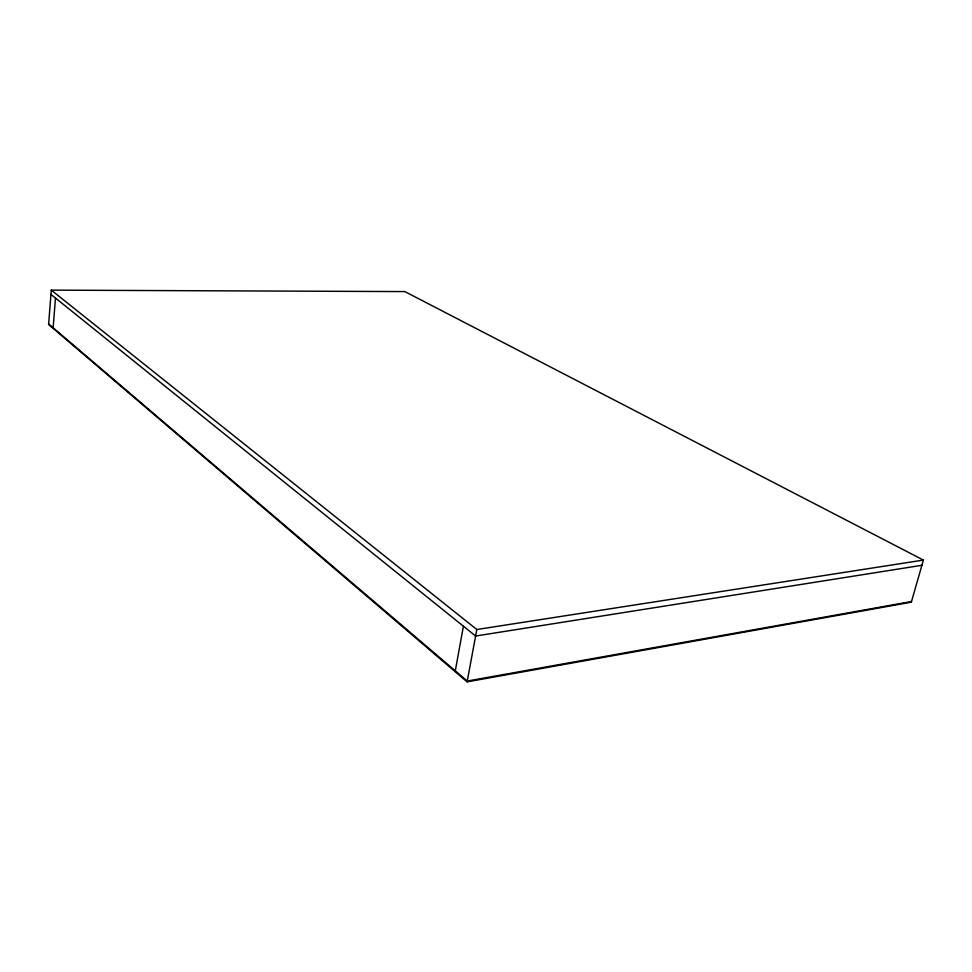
<?xml version="1.0" encoding="UTF-8"?>
<svg xmlns="http://www.w3.org/2000/svg" width="972" height="972" viewBox="0 0 972 972"><rect width="100%" height="100%" fill="white"/><g stroke="black" fill="none" stroke-linecap="round" stroke-linejoin="round"><path stroke-width="1.46" d="M51.285 290.142L48.6 324.478L467.107 681.858L911.323 602.166L923.4 560.079L404.85 291.588L51.285 290.142L476.815 629.516L923.4 560.079M53.132 327.783L55.489 298.052M455.285 670.85L463.413 626.223M467.107 681.858L476.815 629.516M911.505 601.522L467.253 681.056L48.636 323.955M921.906 565.303L475.612 636.028L50.945 294.395"/></g></svg>
